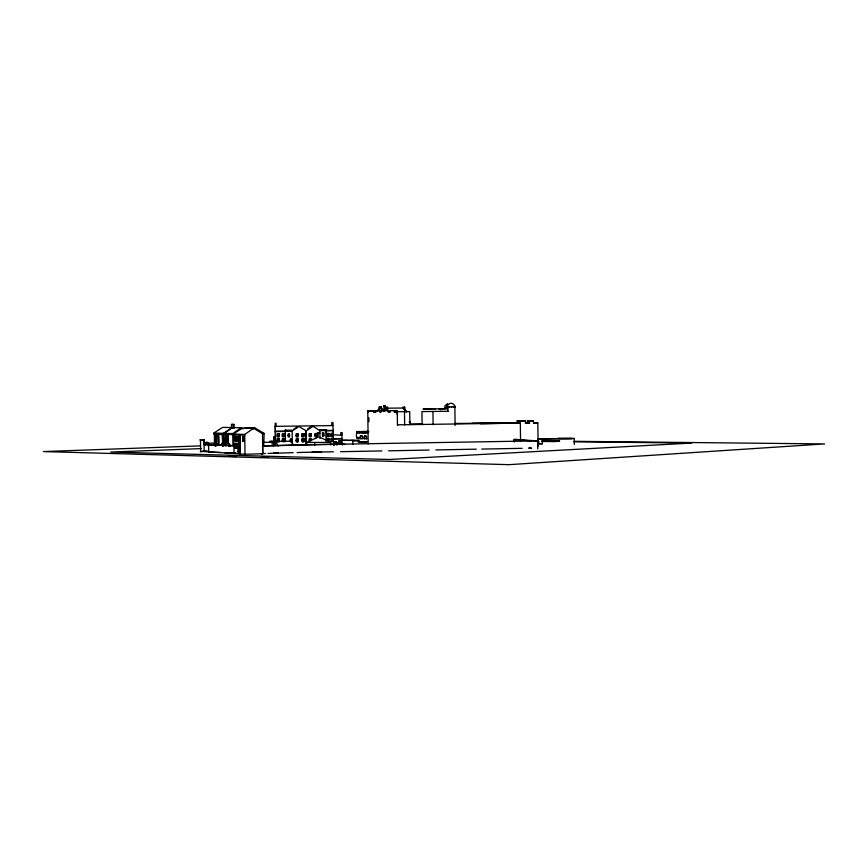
<?xml version="1.0" encoding="UTF-8"?>
<svg xmlns="http://www.w3.org/2000/svg" width="868" height="868" viewBox="0 0 868 868"><rect width="100%" height="100%" fill="white"/><g stroke="black" fill="none" stroke-linecap="round" stroke-linejoin="round"><path stroke-width="1.3" d="M331.869 425.179L333.03 425.58L332.932 422.521L331.804 422.532L331.912 425.602L275.264 426.362L275.221 423.291L276.035 423.291L276.067 425.938M332.965 425.57L333.529 445.262M333.041 433.403L332.119 433.414L332.14 434.77L341.786 435.226L341.742 432.557L342.231 445.121M445.403 407.917L445.675 407.374M217.369 445.599L218.259 443.353L218.118 434.033L218.682 434.043L225.843 434.282L226.006 445.664M217.705 445.599L218.595 443.342L218.454 434.033L213.929 433.902L213.908 433.024L222.577 427.381L241.152 427.729L243.051 428.966M217.727 445.251L218.476 443.364L218.345 434.043M218.063 445.251L218.812 443.353L218.682 434.043M403.642 408.014L386.477 408.188L387.475 409.24C385.175 409.468 389.038 409.414 387.443 407.287L386.618 407.298L386.64 409.338L385.642 408.199L385.316 409.36M389.092 412.083L387.085 409.175L389.179 411.942M404.021 409.154L404.607 407.125C405.725 408.557 403.392 409.609 404.607 408.947L406.712 411.671M228.751 446.011L229.619 444.286L230.541 446.119M273.496 445.794L275.753 441.497L290.704 441.128L291.615 441.779L291.583 439.273L290.889 439.241L290.921 441.747M376.506 411.258L379.435 408.958L379.49 406.81L381.562 406.788L381.584 408.882M376.777 411.237L379.75 408.904L379.153 408.958L379.132 406.908L381.291 406.886M377.916 410.629L380.51 408.177L384.079 411.399M447.573 403.631L444.861 405.974L444.883 408.644M449.57 403.587L446.857 405.942L446.944 406.799M241.152 427.729L232.754 433.599L213.908 433.024M223.987 433.316L232.364 427.642L223.543 433.327L224.28 445.566M233.904 428.434L233.839 424.441L231.474 424.474L231.528 428.076L232.526 427.577M253.564 428.282L244.722 434.434L233.21 434.087L233.221 434.792L244.733 435.15L245.004 454.257L262.776 453.736L262.516 434.792L263.145 434.043L253.564 428.282L242.465 428.065L233.21 434.087M252.74 429.248L254.78 427.837L264.132 433.436L263.774 446.011M293.775 429.183L297.095 426.958M307.608 428.987L312.013 426.025M206.595 451.49L207.289 451.034L205 451.067M205.239 450.926L200.313 451.631L204.501 451.382M365.569 435.725L364.603 436.257L364.18 438.774L364.148 436.268L365.102 435.736L366.079 436.311L366.578 438.807L366.546 436.289M207.973 443.548L208.57 443.233M207.278 442.713L207.43 445.002M205.032 444.937L205.119 442.691L205.152 445.045M306.892 445.034L306.86 442.441L317.33 437.342L317.276 433.154L319.934 433.143L319.044 433.11M204.327 439.707L200.139 439.892L204.327 439.707L204.392 444.253M356.715 431.689C358.712 429.595 353.558 438.449 358.647 437.57L358.43 438.622M201.419 439.761L203.557 439.729L203.579 441.725M383.906 405.964L383.96 410.705M385.24 405.747L383.797 405.964L385.284 405.736M454.734 423.454L516.981 422.911L474.633 423.226M358.234 437.722L356.922 437.711L358.864 437.711M358.191 441.704L367.055 441.725L358.354 441.66M367.055 441.725L358.332 441.66M358.527 438.134L357.638 438.329L358.527 438.318M358.332 437.884L357.193 438.014L358.983 437.982M357.106 433.034L358.668 433.024M358.072 431.646L360.209 431.667C358.495 430.745 357.117 433.099 357.356 431.7M357.063 431.678L357.074 432.427M574.323 444.416L574.258 438.47L538.149 439.045M453.53 406.929C457.523 407.873 452.597 402.101 450.253 403.36M357.063 437.711L358.365 437.58M533.429 422.944L537.845 422.9L538.095 446.195M357.204 438.014L357.963 437.667M455.092 425.504L454.875 406.918L454.203 406.918L455.19 406.908M537.845 422.9L533.419 422.966M357.931 438.307L358.82 437.971M525.107 422.987L527.939 422.966L527.375 421.045L533.581 420.958L527.918 420.958M358.072 438.481L358.278 438.025M359.927 431.646L359.612 433.284L358.831 431.635M524.847 421.078C527.994 421.154 516.406 421.143 521.494 421.034M359.71 431.667L360.513 431.624M201.441 448.582L110.768 452.065L389.374 459.487L691.731 443.06L573.824 441.79M200.573 445.859L43.4 451.577L509.136 464.662L824.6 443.917L574.28 441.324M348.263 440.488L359.102 440.098M352.842 444.557L352.799 440.944L353.667 440.293L341.515 440.336M285.051 431.07L285.67 431.136L285.561 430.246M358.961 438.004L358.007 438.145M292.125 430.593L284.997 430.593L285.659 430.333M261.442 457.024L268.06 457.002M268.114 457.154L261.442 457.219M204.002 439.848L204.175 451.588L240.002 453.888L239.731 434.976L239.167 434.998L239.438 453.91L245.004 454.257M276.176 452.662L273.594 452.738L278.237 453.053M344.813 444.21A130.775 3.939 -0.8 0 0 303.626 444.915L262.624 446.022L262.733 453.736L261.301 453.639L265.369 453.508M268.017 453.432L293.167 452.673M297.138 452.553L301.109 452.434A168.934 6.467 -0.9 0 1 333.345 451.794M321.475 451.794L312.198 451.827M368.824 410.922L367.772 410.955L368.195 443.917M360.209 438.687L362.542 438.72L362.054 436.235L361.11 435.66L360.177 436.192L360.209 438.687L360.632 436.181L361.565 435.649L362.509 436.224M237.984 452L239.134 452.076L239.004 443.157L237.854 443.103L237.984 452L238.765 451.978L238.635 443.081M235.836 452.695L228.403 452.629M370.766 410.911L371.829 410.889M319.977 438.557L319.858 429.844L326.661 429.758L319.891 430.148M326.65 430.561L319.869 430.647L313.012 426.307L306.252 430.843L298.896 426.503L292.115 431.038L285.127 431.146L285.116 430.344M262.516 445.913L301.001 444.883A168.945 5.241 -0.8 0 1 344.053 444.134L537.672 440.879L537.759 448.897M237.355 447.931L236.595 447.953L236.541 444.633L235.499 443.222L234.49 444.514L234.544 447.834L237.355 447.931L237.3 444.611L236.259 443.201L235.25 444.503L235.293 447.812M359.667 431.613L367.739 431.439M364.093 431.754L366.242 431.743L364.093 431.754L364.115 433.349L363.822 431.754L362.694 431.732L362.716 433.327L362.455 431.732L361.142 431.721L361.164 433.306L360.871 431.711L359.591 431.7L363.464 431.711M357.247 437.873L358.137 438.014M222.295 443.201L222.371 445.49L222.099 443.201L222.707 443.212M222.718 444.286L222.544 444.286M222.718 444.449L222.555 444.449M306.86 442.441L330.686 442.376L330.719 444.98M533.039 420.937L532.876 420.947M362.455 431.732L364.864 431.721L363.714 431.711M365.417 431.776L368.889 431.776C366.112 430.094 366.643 435.682 366.426 431.787L365.417 431.776L365.439 433.371L365.157 431.765M235.467 438.427L235.933 436.43L235.575 438.438L236.422 438.438L236.389 436.441L235.033 436.42L235.054 438.416L236.422 438.438M235.499 440.76L236.454 440.77L236.422 438.796L235.478 438.796L235.608 440.76M238.798 436.528L238.711 438.6L239.969 438.622L239.611 436.561L237.865 436.528L237.897 438.524L238.83 438.535L237.55 438.514L237.517 436.517L239.438 436.582M239.21 438.915L237.897 438.828L237.93 440.868L239.242 440.901M242.617 438.698L244.103 438.731L244.071 436.734L242.584 436.702L242.617 438.698L244.103 438.731M239.969 438.948L237.55 438.817L237.582 440.857L240.002 440.933M243.073 441.118L244.136 441.128L244.103 439.121L243.04 439.11L243.214 441.118M290.368 441.758L290.324 439.262L291.583 439.273M235.033 445.653L204.067 444.416L204.913 445.002M514.247 441.79L514.225 439.49L537.672 440.879M446.955 407.016L448.116 406.994M447.573 407.005L447.53 409.143M227.839 437.841L227.796 434.347L225.506 434.282L225.669 445.675M232.928 445.523L232.765 434.51L227.449 434.347L227.568 442.517L229.098 445.935M213.929 433.902L232.765 434.51M233.221 434.792L233.796 434.781L234.067 453.443M244.733 435.15L244.136 434.445M431.949 408.893L424.083 409.012M358.386 431.678L359.319 431.689M517.686 439.425L514.333 439.501L514.366 441.801M423.53 409.023L423.128 409.034M519.248 421.099L519.921 421.067M524.717 421.002L525.607 420.98L516.764 421.067L521.874 421.121M480.633 423.768L520.344 423.052L520.54 441.074M537.65 438.915L574.258 438.47M541.827 441.15L559.719 440.977L542.359 441.302L542.391 443.732L538.811 443.798L538.789 441.367M538.149 443.646L542.391 443.732M381.909 450.926L344.151 451.631A168.934 6.467 -0.9 0 0 340.549 451.685M388.647 450.807L429.096 450.058M435.834 449.928L476.272 449.179M481.675 449.081L522.113 448.333M528.851 448.203L531.552 448.159L528.97 447.888M387.443 407.287L384.698 407.331L385.533 407.32M404.607 407.125L402.665 407.157M231.474 424.474L233.839 424.441M518.858 421.132L517.805 421.143L518.999 421.186M525.65 423.117L529.708 423.041L527.592 422.987M447.845 406.994L448.854 406.983M447.595 408.719L447.964 411.28M441.291 408.828L445.447 408.763M322.462 432.839L323.873 432.828C325.033 434.879 321.279 434.727 322.505 432.85M340.907 434.716L340.831 432.546L341.742 432.557M278.118 433.935L277.163 433.946L277.185 435.28L278.14 435.269L278.118 433.924M289.489 433.859L288.111 433.87L288.143 435.226M302.086 433.826L303.019 433.816L303.03 435.194L302.107 435.204L302.086 433.826L302.118 435.204M330.99 434.781L331.956 434.77L331.934 433.425L330.968 433.436L331.001 434.781M288.133 435.215L289.511 435.204L289.478 433.848M296.129 435.313L298.169 435.28M314.9 434.976L315.833 434.966M316.017 434.966L316.929 434.955M326.921 434.835L327.844 434.825L327.811 433.479L326.9 433.49L326.932 434.835M296.129 435.443L298.169 435.421M302.107 435.367L303.041 435.356L303.051 436.734L302.129 436.745L302.107 435.367L302.129 436.745M314.9 435.128L315.833 435.118M316.017 435.107L316.929 435.096M322.549 435.899C324.448 437.027 324.524 433.316 322.484 434.488L322.549 435.899L323.905 435.877M273.908 436.886L274.451 436.929L274.483 439.241L273.908 436.886L273.952 439.251M326.943 436.387L327.854 436.365L327.833 435.02L326.921 435.031L326.954 436.387L327.865 436.376M328.05 436.365L328.972 436.354L328.939 435.009L328.028 435.02L328.05 436.365L328.961 436.354M331.012 436.322L331.956 436.311L331.956 434.955L330.99 434.966L331.023 436.322L331.977 436.311L331.945 434.944M332.151 436.3L333.062 436.289L333.041 434.933L332.129 434.944L332.162 436.311L333.073 436.3M314.965 438.503L315.887 438.492M302.162 438.807L303.073 438.796L303.095 440.163L302.173 440.174L302.162 438.807L302.183 440.174M333.453 438.709L342.166 438.579M333.453 438.948L342.166 438.817M283.521 440.141L284.444 440.141L284.422 438.785L283.51 438.796L283.532 440.152M277.25 440.434L278.183 440.412L278.216 441.769L277.272 441.779L277.25 440.434L278.194 440.423M278.411 440.412L279.333 440.401L279.355 441.758L278.433 441.758L278.411 440.412L279.333 440.412M282.393 441.704L282.36 440.358L283.304 440.347L283.326 441.693M283.543 441.693L283.521 440.336L284.444 440.326L284.465 441.671M282.371 440.369L283.304 440.347M283.532 440.347L284.444 440.336M296.194 440.217L297.106 440.206L297.084 438.882M298.234 440.195L297.323 440.195L297.312 438.882M326.986 439.761L327.909 439.75L327.887 438.416L326.965 438.438L326.997 439.772M332.205 439.685L333.128 439.675L333.095 438.34L332.194 438.351L332.227 439.685M296.194 440.467L297.106 440.456L297.127 441.801M298.245 440.445L297.333 440.456L297.355 441.801M302.173 440.347L303.095 440.336L303.116 441.704L302.194 441.714L302.173 440.347L302.205 441.725M311.319 440.119L309.247 440.152L311.319 440.011L311.297 438.622L309.225 438.655L309.268 441.573M274.017 445.154L273.962 441.183L269.861 441.215L270.013 442.246M205 442.745L207.398 442.658M338.987 440.792L339.92 441.291L339.008 440.803M328.137 441.291L329.037 441.28L329.005 439.935L328.126 439.946L328.158 441.291M207.691 443.212L215.438 443.092M263.286 442.354L272.14 442.246L272.183 445.675M303.323 441.704L304.234 441.693L304.212 440.315L303.301 440.326L303.333 441.704M339.93 442.051L338.997 441.476L341.026 442.04L340.983 441.443L340.126 442.051M334.332 442.398L336.806 442.365A1.335 1.335 0 0 0 334.332 442.398L334.386 442.42A1.335 1.335 0 0 1 336.871 442.387M334.43 445.197L334.332 442.528L336.871 442.517L336.903 445.154M341.037 442.984L340.115 442.984L340.104 442.246L341.026 442.246L341.005 442.973M339.952 443.732L339.019 443.212L339.92 443.722M341.048 443.722L340.115 443.19L341.015 443.711M448.637 406.983L449.754 406.973M449.591 406.973L451.729 406.94M427.154 408.969L428.195 408.958M431.819 408.893L432.644 408.926M432.221 408.893L433.067 408.882M441.085 408.828L442.17 408.817M370.159 410.922L372.839 410.889M375.692 410.857L377.689 410.835M373.576 412.05L375.801 412.018L373.576 412.05L373.555 410.857L375.79 410.835M381.985 410.759L379.945 410.781L379.956 411.974L380.998 411.953L380.965 410.77M440.293 411.367L440.911 411.367M284.997 430.246L292.125 430.246L292.321 444.904M275.46 443.982L275.264 425.949L275.384 431.212L285.67 431.136M325.793 430.495L333.464 430.387M275.395 431.602L285.279 431.461M326.151 430.788L333.475 430.68M358.43 437.57L357.432 437.58M451.74 406.94L453.704 406.918M447.931 408.719L423.378 409.023L423.931 409.023M379.956 411.974L380.976 411.964M388.061 411.866L390.491 411.833M448.517 411.269L421.946 411.595L422.108 424.712M529.686 421.023L527.375 421.045M410.51 423.975L422.607 423.823M520.344 423.052L397.327 424.81L398.119 424.853M447.215 405.942L446.434 405.953L446.998 405.942L447.031 408.611M438.937 408.85L439.729 408.839M472.181 423.248L473.733 423.226M440.26 408.806L440.879 408.795M518.793 423.117L517.827 423.161M341.428 440.304L347.417 440.26M434.575 408.861L435.508 408.85M394.137 411.79L409.707 411.595L409.87 424.767M394.875 411.79L395.537 411.779M357.67 431.7L359.2 431.646M367.923 412.105L367.945 410.944L388.571 410.673L388.582 411.866M368.195 412.105L368.227 410.933M368.499 412.105L368.531 410.933M409.143 421.956L410.488 421.956M357.605 437.58L356.759 437.57M397.219 411.757L397.153 414.296M395.07 411.79L395.103 410.597L397.251 410.575L397.435 424.864M394.354 411.79L394.387 410.607L389.841 410.662L389.851 411.844M366.936 431.439L368.216 431.429M362.216 431.559L363.052 431.559M364.191 431.504L365.428 431.504M361.75 431.57L362.574 431.57M541.806 440.977L556.692 441.139M360.502 431.678L361.815 431.689M366.524 431.743L367.565 431.754M542.652 441.465L556.204 441.606M352.799 440.944L359.157 441.02M367.587 433.36L367.869 431.765M244.96 427.664L254.78 427.837M364.18 438.774L366.578 438.807M317.276 433.154L318.155 433.175L318.209 437.374M261.637 433.371L264.132 433.436M242.584 436.702L244.071 436.734M290.324 439.262L291.019 439.284L291.051 441.79M238.711 438.6L239.47 438.633M236.422 438.796L235.065 438.774L235.087 440.738L236.454 440.77M244.103 439.121L242.628 439.089L242.649 441.096L244.136 441.128M233.959 445.859L208.58 444.774L208.689 452.033L220.559 452.445M224.53 452.651L235.141 453.204M228.555 456.156L236.508 456.611M234.544 447.834L236.595 447.953M261.398 453.639L262.776 453.736M239.438 453.91L239.405 434.998L239.959 434.987L240.23 453.91M514.225 439.49L531.476 440.879M211.174 444.709L206.486 444.329L207.202 444.959M325.684 429.66L326.032 430.561M305.764 430.843L306.447 445.371M319.988 437.331L330.686 442.376M381.573 408.568L384.383 411.085M381.302 408.687L383.103 410.314M404.119 408.958L406.224 411.682M403.153 408.025L406.115 411.866M386.586 409.186L387.996 411.052M291.257 441.118L293.709 445.631M275.753 441.497L278.14 446.043M229.716 445.36L228.208 442.203L228.1 434.358M227.915 442.506L228.935 444.785M273.952 441.15L273.941 438.459L274.06 445.327M271.912 441.215L272.14 442.246M274.483 439.241L274.472 438.449L274.472 439.197M310.343 438.644L310.386 441.552M310.191 438.644L310.234 441.552M305.786 430.853L305.981 445.382M297.171 433.902L297.116 436.821M285.344 430.344L285.42 441.769M275.395 431.212L275.579 444.503M243.648 436.712L243.604 438.741L243.507 436.712M243.68 439.11L243.637 441.139M243.539 439.099L243.561 441.107M243.083 436.691L243.181 438.731M238.83 438.839L238.754 440.911M238.364 436.517L238.342 438.546M238.396 438.817L238.374 440.89M237.973 436.528L237.995 438.524M238.006 438.828L238.027 440.879M236.031 436.43L236.063 438.427M236.063 438.785L236.096 440.749M235.966 438.785L235.966 440.781M233.568 424.441L233.622 428.369M232.298 433.599L232.309 434.521M231.745 424.474L231.799 428.076M229.38 445.957L227.872 442.213L227.752 434.358M226.016 434.282L226.179 445.675M225.669 434.293L225.832 445.685M223.662 434.228L223.944 445.577M223 446.358L222.36 434.184L222.664 446.369M222.696 434.174L222.87 445.555M215.893 445.935L215.72 433.935L215.427 445.935M215.589 433.935L215.763 445.924M215.383 433.946L215.557 445.935M214.363 433.891L214.537 445.848M207.897 444.752C210.089 442.072 204.685 441.085 205.705 443.581M200.465 439.761L200.638 451.447M432.948 411.465L433.11 424.777M404.488 411.66L404.662 425.016M385.11 410.694L385.099 405.399L384.003 405.768M374.618 410.846L374.64 412.04M333.03 433.403L333.062 434.749M331.923 433.414L331.934 434.77M326.552 441.975L326.151 430.495L326.281 441.107M314.683 442.788L314.715 445.414M368.585 418.192C368.716 427.49 368.726 415.11 368.585 418.192M571.849 438.524L557.907 438.405L571.849 438.524M279.246 433.924L278.281 433.924L278.303 435.269L279.268 435.248L279.236 433.913M283.228 433.859L282.274 433.87L282.295 435.215L283.239 435.204L283.218 433.848M284.357 433.848L283.413 433.848L283.435 435.204L284.379 435.194L284.346 433.837M315.811 433.588L314.878 433.599L314.921 436.506L315.854 436.495L315.8 433.577M316.907 433.566L315.995 433.577L316.05 436.485L316.95 436.474L316.907 433.566M298.147 433.891L296.107 433.913L296.151 436.832L298.191 436.799L298.147 433.891M304.125 433.805L303.203 433.816L303.225 435.183L304.147 435.172L304.125 433.805M310.104 433.718L309.16 433.729L309.182 435.107L310.126 435.085L310.104 433.718M311.232 433.696L310.277 433.707L310.299 435.085L311.254 435.074L311.232 433.696M328.929 433.468L328.006 433.468L328.039 434.814L328.95 434.803L328.918 433.457M278.14 435.486L277.185 435.497L277.207 436.832L278.161 436.821L278.14 435.486M279.268 435.476L278.303 435.476L278.324 436.821L279.279 436.81L279.257 435.465M283.25 435.4L282.295 435.411L282.317 436.756L283.261 436.745L283.239 435.4M284.379 435.389L283.435 435.389L283.456 436.745L284.4 436.734L284.368 435.378M289.521 435.497L288.133 435.508L288.165 436.94L289.532 436.919L289.5 435.486M304.147 435.345L303.225 435.356L303.247 436.723L304.169 436.712L304.147 435.345M310.126 435.259L309.182 435.269L309.203 436.637L310.147 436.626L310.126 435.248M311.254 435.237L310.299 435.248L310.321 436.626L311.276 436.604L311.243 435.237M278.172 438.882L277.228 438.893L277.25 440.228L278.194 440.217L278.161 438.872M279.312 438.872L278.389 438.872L278.411 440.217L279.333 440.195L279.312 438.861M283.283 438.807L282.339 438.817L282.371 440.174L283.304 440.152L283.283 438.796M298.223 438.872L296.172 438.893L296.216 441.812L298.256 441.779L298.212 438.861M304.191 438.774L303.279 438.785L303.312 440.163L304.212 440.152L304.191 438.774M328.994 438.405L328.104 438.416L328.137 439.75L329.015 439.74L328.983 438.405M331.977 438.362L331.034 438.373L331.066 439.707L331.988 439.685L331.956 438.362M327.92 439.957L326.986 439.967L327.019 441.313L327.93 441.291L327.898 439.957M331.999 439.902L331.055 439.913L331.088 441.248L332.01 441.237L331.977 439.902M333.128 439.892L332.216 439.892L332.249 441.226L333.138 441.215L333.117 439.881M341.005 440.781L340.115 441.291L341.005 440.781M339.93 442.268L339.008 442.268L339.041 443.016L339.941 442.995L339.93 442.268"/></g></svg>
